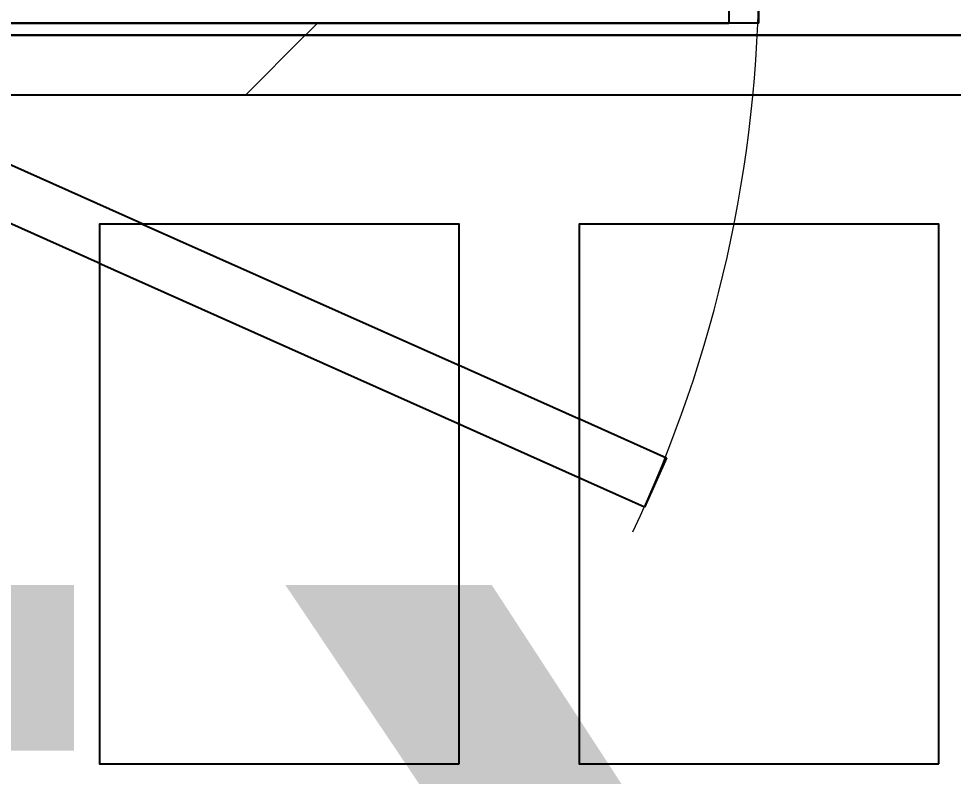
# Model space of a CAD drawing. Header units: millimetres. Extents: x -962357 to -591296, y -195428 to 59420.
# Drawn here: x -738998 to -738218, y 7327 to 7959 of the extents above; entities that cross this region are included whole.
import ezdxf

# ---------------------------------------------------------------- set-up
doc = ezdxf.new("R2010")
doc.units = ezdxf.units.MM
doc.layers.add('000 - WIPEOUT', color=250, linetype='Continuous')
doc.layers.add('A11_ALU.SOLID SHEET', color=2, linetype='Continuous')
for name, color, linetype, lineweight in [('A-DOOR', 3, 'Continuous', 25), ('A-DOOR-E', 2, 'Continuous', 25), ('A-DOOR-OPNG', 2, 'Continuous', 9), ('A-GLAZ-CURT', 2, 'Continuous', 9), ('A-WALL', 5, 'Continuous', 9), ('A-WALL-FNSH', 2, 'Continuous', 9), ('A-WALL-PATT', 1, 'Continuous', 9)]:
    doc.layers.add(name, color=color, linetype=linetype, lineweight=lineweight)

# ---------------------------------------------------------------- blocks, each defined once
blk = doc.blocks.new('PPLS-PP19_Custom Tile Pattern - Custom Tile Pattern-16106263-4180-01 LOWER PLATFORM LEVEL - REFLECTED CEILING PLAN')
at = {"layer": 'A-GLAZ-CURT'}
for p, q in [((-300, 0), (300, 0)), ((300, 0), (-300, 0)), ((-134.16, 0), (-140.03, 0)), ((230.06, 0), (300, 0)), ((-300, -50), (300, -50)), ((300, -50), (-300, -50))]:
    blk.add_line(p, q, dxfattribs=at)
at = {"layer": 'A-GLAZ-CURT', "flags": 128}
for points in [[(-300, 0), (-291.56, 0), (-283.3, 0), (-275.2, 0), (-267.26, 0), (-259.45, 0), (-251.77, 0), (-244.2, 0), (-236.74, 0), (-229.36, 0), (-222.06, 0), (-214.83, 0), (-207.71, 0), (-200.76, 0), (-194.02, 0), (-187.54, 0), (-181.38, 0)], [(-190.44, 0), (-196.37, 0), (-202.58, 0), (-209.04, 0), (-215.73, 0), (-222.63, 0), (-229.72, 0), (-236.97, 0), (-244.39, 0), (-251.96, 0), (-259.67, 0), (-267.51, 0), (-275.48, 0), (-283.55, 0), (-291.73, 0), (-300, 0)], [(-149.42, 0), (-141.84, 0), (-132.81, 0), (-126.08, 0)]]:
    blk.add_lwpolyline(points, dxfattribs=at)
at = {"layer": 'A-GLAZ-CURT'}
for points, knots in [([(-300, 0), (-284.65, 0), (-236.57, 0), (-176.14, 0), (-138.31, 0), (-124.91, 0)], [-5323.127839, -5323.127839, -5323.127839, -5323.127839, -4502.809032, -2700.551212, -1108.984966, -1108.984966, -1108.984966, -1108.984966]), ([(-159.21, 0), (-159.55, 0), (-163.36, 0), (-174.02, 0), (-185.59, 0), (-209.77, 0), (-232.01, 0), (-248.94, 0), (-253.52, 0), (-253.69, 0)], [-2257.973564, -2257.973564, -2257.973564, -2257.973564, -2237.412286, -2029.680487, -1755.085331, -1400.429864, -858.079193, -543.655514, -531.287897, -531.287897, -531.287897, -531.287897]), ([(-143.33, 0), (-144.69, 0), (-149.86, 0), (-162.01, 0), (-177.91, 0), (-199.46, 0), (-215.44, 0), (-225.49, 0), (-226.73, 0)], [-2390.191866, -2390.191866, -2390.191866, -2390.191866, -2308.929706, -2113.765672, -1763.376603, -1422.553702, -978.033455, -910.549282, -910.549282, -910.549282, -910.549282]), ([(-127.99, 0), (-130.56, 0), (-136.79, 0), (-144.45, 0), (-147.08, 0)], [-5691.037617, -5691.037617, -5691.037617, -5691.037617, -5508.838257, -5319.88299, -5319.88299, -5319.88299, -5319.88299]), ([(-65.85, 0), (-70.46, 0), (-83.95, 0), (-110.94, 0), (-128.67, 0), (-142.38, 0), (-143.56, 0)], [-7788.403577, -7788.403577, -7788.403577, -7788.403577, -7508.296369, -7004.680444, -6449.282163, -6393.465623, -6393.465623, -6393.465623, -6393.465623]), ([(-118.23, 0), (-119.39, 0), (-122.12, 0), (-125.43, 0), (-127.03, 0), (-127.41, 0)], [-164.249813, -164.249813, -164.249813, -164.249813, -98.539552, -24.539552, 0, 0, 0, 0]), ([(-126.5, 0), (-122.44, 0), (-108.71, 0), (-90.76, 0), (-77.19, 0), (-72.25, 0)], [-5231.017328, -5231.017328, -5231.017328, -5231.017328, -4994.692869, -4542.524482, -4234.633075, -4234.633075, -4234.633075, -4234.633075]), ([(-125.75, 0), (-125.28, 0), (-120.38, 0), (-107.3, 0), (-90.42, 0), (-75.26, 0), (-68.41, 0), (-65.12, 0), (-63.63, 0)], [-4082.700899, -4082.700899, -4082.700899, -4082.700899, -4054.690705, -3793.097032, -3402.597032, -3144.956779, -3050.982048, -2969.237017, -2969.237017, -2969.237017, -2969.237017]), ([(-114.89, 0), (-107.98, 0), (-98.74, 0), (-91.17, 0), (-90.51, 0)], [-6773.888853, -6773.888853, -6773.888853, -6773.888853, -6236.997189, -6184.855039, -6184.855039, -6184.855039, -6184.855039]), ([(-58.72, 0), (-59.58, 0), (-65.71, 0), (-81.23, 0), (-99.37, 0), (-111.45, 0), (-113.28, 0)], [-1113.463882, -1113.463882, -1113.463882, -1113.463882, -1060.00838, -740.068933, -229.489605, -123.718209, -123.718209, -123.718209, -123.718209]), ([(-39.19, 0), (-39.71, 0), (-45.29, 0), (-56.24, 0), (-75.59, 0), (-91.96, 0), (-103.19, 0), (-106.06, 0)], [-1826.829157, -1826.829157, -1826.829157, -1826.829157, -1792.521578, -1466.981642, -1208.454564, -789.402658, -608.943052, -608.943052, -608.943052, -608.943052]), ([(-96.38, 0), (-96.18, 0), (-90.91, 0), (-71.33, 0), (-42.53, 0), (-15.24, 0), (-3.81, 0), (-0.97, 0)], [-5115.12164, -5115.12164, -5115.12164, -5115.12164, -5103.229623, -4799.173296, -4065.652676, -3589.737505, -3410.081093, -3410.081093, -3410.081093, -3410.081093]), ([(-67.91, 0), (-72.98, 0), (-81.13, 0), (-89.16, 0), (-91.81, 0)], [-2627.997013, -2627.997013, -2627.997013, -2627.997013, -2193.204658, -1970.99776, -1970.99776, -1970.99776, -1970.99776]), ([(-79.53, 0), (-79.27, 0), (-74.88, 0), (-70.89, 0), (-67.35, 0)], [-1286.743147, -1286.743147, -1286.743147, -1286.743147, -1274.333717, -1073.56893, -1073.56893, -1073.56893, -1073.56893]), ([(-29.03, 0), (-33.97, 0), (-43.74, 0), (-55.8, 0), (-63.26, 0), (-65.46, 0)], [-2680.714891, -2680.714891, -2680.714891, -2680.714891, -2413.671296, -2161.752162, -2037.343317, -2037.343317, -2037.343317, -2037.343317]), ([(31.18, 0), (25.97, 0), (11.99, 0), (-16.92, 0), (-42.17, 0), (-56.38, 0), (-58.46, 0)], [-4496.803627, -4496.803627, -4496.803627, -4496.803627, -4222.080604, -3745.412743, -2981.410125, -2831.320802, -2831.320802, -2831.320802, -2831.320802]), ([(-49.79, 0), (-48.17, 0), (-45.36, 0), (-42.62, 0), (-41.76, 0)], [-4417.7536, -4417.7536, -4417.7536, -4417.7536, -4321.566175, -4270.495146, -4270.495146, -4270.495146, -4270.495146]), ([(70.96, 0), (70.71, 0), (65.32, 0), (53.52, 0), (37, 0), (24.07, 0), (12.82, 0), (-2.9, 0), (-20.62, 0), (-32.81, 0), (-42.45, 0), (-47.04, 0), (-47.78, 0)], [-2966.590051, -2966.590051, -2966.590051, -2966.590051, -2950.589685, -2634.532728, -2313.748533, -2106.613311, -1925.670641, -1617.263037, -1290.787923, -1039.307308, -819.71621, -773.893057, -773.893057, -773.893057, -773.893057]), ([(-45.85, 0), (-42.96, 0), (-37.82, 0), (-33.59, 0), (-32.34, 0)], [-3487.344885, -3487.344885, -3487.344885, -3487.344885, -3315.260113, -3238.248822, -3238.248822, -3238.248822, -3238.248822]), ([(2.81, 0), (-4.74, 0), (-14.67, 0), (-28.88, 0), (-31.35, 0)], [-9880.810509, -9880.810509, -9880.810509, -9880.810509, -9424.652049, -9299.586361, -9299.586361, -9299.586361, -9299.586361]), ([(-31.34, 0), (-28.39, 0), (-16.99, 0), (8.83, 0), (43.36, 0), (68.5, 0), (77.95, 0), (79.34, 0)], [-6062.162279, -6062.162279, -6062.162279, -6062.162279, -5862.463379, -5340.621928, -4573.028122, -4094.177415, -3998.447461, -3998.447461, -3998.447461, -3998.447461]), ([(-28.98, 0), (-28.66, 0), (-27.39, 0), (-24.45, 0), (-22.56, 0)], [-166.548282, -166.548282, -166.548282, -166.548282, -102.06493, 0, 0, 0, 0]), ([(-22.56, 0), (-20.27, 0), (-17.03, 0), (-12.73, 0), (-10.87, 0), (-9.88, 0)], [-56468.192263, -56468.192263, -56468.192263, -56468.192263, -56344.022017, -56303.229861, -56238.992205, -56238.992205, -56238.992205, -56238.992205]), ([(-21.22, 0), (-19.38, 0), (-11.76, 0), (-1.28, 0), (4.49, 0)], [-2989.152759, -2989.152759, -2989.152759, -2989.152759, -2864.387349, -2490.960632, -2490.960632, -2490.960632, -2490.960632]), ([(0.54, 0), (-2.2, 0), (-6.87, 0), (-11.04, 0), (-12.41, 0)], [-2679.34943, -2679.34943, -2679.34943, -2679.34943, -2518.50168, -2435.772209, -2435.772209, -2435.772209, -2435.772209]), ([(-3.35, 0), (-0.59, 0), (14.04, 0), (42.82, 0), (88.72, 0), (120.63, 0), (138.28, 0), (138.53, 0)], [-439.821474, -439.821474, -439.821474, -439.821474, -429.606584, -390.253598, -346.313304, -291.370682, -290.5735, -290.5735, -290.5735, -290.5735]), ([(3.43, 0), (4.55, 0), (8, 0), (15.97, 0), (22.54, 0), (24.49, 0)], [-211.182196, -211.182196, -211.182196, -211.182196, -206.416616, -198.214427, -187.717507, -187.717507, -187.717507, -187.717507]), ([(103.09, 0), (101.08, 0), (86.31, 0), (63.34, 0), (37.01, 0), (25.29, 0), (20.85, 0)], [-375.435014, -375.435014, -375.435014, -375.435014, -369.147452, -330.153101, -307.516438, -289.397823, -289.397823, -289.397823, -289.397823]), ([(21.53, 0), (22.04, 0), (24.6, 0), (31, 0), (39.04, 0), (48.29, 0), (52.83, 0), (53.95, 0)], [-1992.768506, -1992.768506, -1992.768506, -1992.768506, -1956.422387, -1818.904206, -1645.594513, -1443.202566, -1370.028348, -1370.028348, -1370.028348, -1370.028348]), ([(136.44, 0), (121.66, 0), (86.93, 0), (51.16, 0), (31.18, 0)], [-106.750556, -106.750556, -106.750556, -106.750556, -59.610984, 0, 0, 0, 0]), ([(36.29, 0), (37.77, 0), (46.69, 0), (52.8, 0), (56.29, 0)], [-314.598523, -314.598523, -314.598523, -314.598523, -305.899624, -292.458861, -292.458861, -292.458861, -292.458861]), ([(100.34, 0), (90.44, 0), (75.15, 0), (57.82, 0), (46.51, 0), (41.83, 0), (38.22, 0), (37.25, 0)], [-395.777283, -395.777283, -395.777283, -395.777283, -357.622665, -341.267687, -334.000314, -326.15566, -321.97841, -321.97841, -321.97841, -321.97841]), ([(39.03, 0), (43.27, 0), (54.39, 0), (67.15, 0), (72.97, 0)], [-4639.627446, -4639.627446, -4639.627446, -4639.627446, -4353.683244, -3976.823525, -3976.823525, -3976.823525, -3976.823525]), ([(96.7, 0), (97.01, 0), (100.31, 0), (108.97, 0), (120.79, 0), (139.94, 0), (160.94, 0), (176.34, 0), (182.65, 0)], [-2253.533331, -2253.533331, -2253.533331, -2253.533331, -2233.599744, -2052.234781, -1843.028543, -1530.39897, -1095.004608, -662.803921, -662.803921, -662.803921, -662.803921]), ([(131.35, 0), (132.86, 0), (139.5, 0), (147.95, 0), (152.56, 0)], [-625.910216, -625.910216, -625.910216, -625.910216, -618.981161, -603.66234, -603.66234, -603.66234, -603.66234]), ([(162.75, 0), (165.4, 0), (168.72, 0), (170.66, 0), (170.7, 0)], [-111.264224, -111.264224, -111.264224, -111.264224, -56.742688, -55.632112, -55.632112, -55.632112, -55.632112]), ([(300, 0), (286.53, 0), (254.22, 0), (207.11, 0), (179.77, 0), (166.18, 0), (164.89, 0)], [-285.253232, -285.253232, -285.253232, -285.253232, -244.693688, -187.987675, -143.776725, -138.771843, -138.771843, -138.771843, -138.771843]), ([(171.51, 0), (176.48, 0), (188.59, 0), (194.32, 0), (195.66, 0)], [-7971.819559, -7971.819559, -7971.819559, -7971.819559, -7784.112253, -7707.76565, -7707.76565, -7707.76565, -7707.76565]), ([(185.77, 0), (186.91, 0), (192.64, 0), (208.82, 0), (219.42, 0), (230.06, 0)], [-46.257281, -46.257281, -46.257281, -46.257281, -41.623857, -24.459831, 0, 0, 0, 0]), ([(219.78, 0), (225.35, 0), (244.42, 0), (264.92, 0), (275.97, 0), (278.96, 0)], [-6915.603924, -6915.603924, -6915.603924, -6915.603924, -6582.165592, -6068.460911, -5859.388289, -5859.388289, -5859.388289, -5859.388289]), ([(286.08, 0), (286.55, 0), (288.32, 0), (293.59, 0), (297.76, 0), (300, 0)], [-4011.010929, -4011.010929, -4011.010929, -4011.010929, -3959.664717, -3862.421465, -3746.95702, -3746.95702, -3746.95702, -3746.95702])]:
    blk.add_open_spline(points, degree=3, knots=knots, dxfattribs=at)
for points in [[(-122.91, 0), (-125.31, 0), (-129.56, 0), (-133.82, 0)], [(-108.52, 0), (-104.31, 0), (-99.2, 0), (-91.46, 0)], [(67.8, 0), (71.71, 0), (75.69, 0), (79.6, 0)]]:
    blk.add_open_spline(points, degree=3, dxfattribs=at)
blk = doc.blocks.new('PPLS-PP19_Custom Tile Pattern - Custom Tile Pattern-V93-4180-01 LOWER PLATFORM LEVEL - REFLECTED CEILING PLAN')
at = {"layer": 'A-GLAZ-CURT'}
for p, q in [((-300, 0), (300, 0)), ((300, 0), (-300, 0)), ((-134.16, 0), (-140.03, 0)), ((230.06, 0), (300, 0)), ((-300, -50), (300, -50)), ((300, -50), (-300, -50))]:
    blk.add_line(p, q, dxfattribs=at)
at = {"layer": 'A-GLAZ-CURT', "flags": 128}
for points in [[(-300, 0), (-291.56, 0), (-283.3, 0), (-275.2, 0), (-267.26, 0), (-259.45, 0), (-251.77, 0), (-244.2, 0), (-236.74, 0), (-229.36, 0), (-222.06, 0), (-214.83, 0), (-207.71, 0), (-200.76, 0), (-194.02, 0), (-187.54, 0), (-181.38, 0)], [(-190.44, 0), (-196.37, 0), (-202.58, 0), (-209.04, 0), (-215.73, 0), (-222.63, 0), (-229.72, 0), (-236.97, 0), (-244.39, 0), (-251.96, 0), (-259.67, 0), (-267.51, 0), (-275.48, 0), (-283.55, 0), (-291.73, 0), (-300, 0)], [(-149.42, 0), (-141.84, 0), (-132.81, 0), (-126.08, 0)]]:
    blk.add_lwpolyline(points, dxfattribs=at)
at = {"layer": 'A-GLAZ-CURT'}
for points, knots in [([(-300, 0), (-284.65, 0), (-236.57, 0), (-176.14, 0), (-138.31, 0), (-124.91, 0)], [-5323.127839, -5323.127839, -5323.127839, -5323.127839, -4502.809032, -2700.551212, -1108.984966, -1108.984966, -1108.984966, -1108.984966]), ([(-159.21, 0), (-159.55, 0), (-163.36, 0), (-174.02, 0), (-185.59, 0), (-209.77, 0), (-232.01, 0), (-248.94, 0), (-253.52, 0), (-253.69, 0)], [-2257.973564, -2257.973564, -2257.973564, -2257.973564, -2237.412286, -2029.680487, -1755.085331, -1400.429864, -858.079193, -543.655514, -531.287897, -531.287897, -531.287897, -531.287897]), ([(-143.33, 0), (-144.69, 0), (-149.86, 0), (-162.01, 0), (-177.91, 0), (-199.46, 0), (-215.44, 0), (-225.49, 0), (-226.73, 0)], [-2390.191866, -2390.191866, -2390.191866, -2390.191866, -2308.929706, -2113.765672, -1763.376603, -1422.553702, -978.033455, -910.549282, -910.549282, -910.549282, -910.549282]), ([(-127.99, 0), (-130.56, 0), (-136.79, 0), (-144.45, 0), (-147.08, 0)], [-5691.037617, -5691.037617, -5691.037617, -5691.037617, -5508.838257, -5319.88299, -5319.88299, -5319.88299, -5319.88299]), ([(-65.85, 0), (-70.46, 0), (-83.95, 0), (-110.94, 0), (-128.67, 0), (-142.38, 0), (-143.56, 0)], [-7788.403577, -7788.403577, -7788.403577, -7788.403577, -7508.296369, -7004.680444, -6449.282163, -6393.465623, -6393.465623, -6393.465623, -6393.465623]), ([(-118.23, 0), (-119.39, 0), (-122.12, 0), (-125.43, 0), (-127.03, 0), (-127.41, 0)], [-164.249813, -164.249813, -164.249813, -164.249813, -98.539552, -24.539552, 0, 0, 0, 0]), ([(-126.5, 0), (-122.44, 0), (-108.71, 0), (-90.76, 0), (-77.19, 0), (-72.25, 0)], [-5231.017328, -5231.017328, -5231.017328, -5231.017328, -4994.692869, -4542.524482, -4234.633075, -4234.633075, -4234.633075, -4234.633075]), ([(-125.75, 0), (-125.28, 0), (-120.38, 0), (-107.3, 0), (-90.42, 0), (-75.26, 0), (-68.41, 0), (-65.12, 0), (-63.63, 0)], [-4082.700899, -4082.700899, -4082.700899, -4082.700899, -4054.690705, -3793.097032, -3402.597032, -3144.956779, -3050.982048, -2969.237017, -2969.237017, -2969.237017, -2969.237017]), ([(-114.89, 0), (-107.98, 0), (-98.74, 0), (-91.17, 0), (-90.51, 0)], [-6773.888853, -6773.888853, -6773.888853, -6773.888853, -6236.997189, -6184.855039, -6184.855039, -6184.855039, -6184.855039]), ([(-58.72, 0), (-59.58, 0), (-65.71, 0), (-81.23, 0), (-99.37, 0), (-111.45, 0), (-113.28, 0)], [-1113.463882, -1113.463882, -1113.463882, -1113.463882, -1060.00838, -740.068933, -229.489605, -123.718209, -123.718209, -123.718209, -123.718209]), ([(-39.19, 0), (-39.71, 0), (-45.29, 0), (-56.24, 0), (-75.59, 0), (-91.96, 0), (-103.19, 0), (-106.06, 0)], [-1826.829157, -1826.829157, -1826.829157, -1826.829157, -1792.521578, -1466.981642, -1208.454564, -789.402658, -608.943052, -608.943052, -608.943052, -608.943052]), ([(-96.38, 0), (-96.18, 0), (-90.91, 0), (-71.33, 0), (-42.53, 0), (-15.24, 0), (-3.81, 0), (-0.97, 0)], [-5115.12164, -5115.12164, -5115.12164, -5115.12164, -5103.229623, -4799.173296, -4065.652676, -3589.737505, -3410.081093, -3410.081093, -3410.081093, -3410.081093]), ([(-67.91, 0), (-72.98, 0), (-81.13, 0), (-89.16, 0), (-91.81, 0)], [-2627.997013, -2627.997013, -2627.997013, -2627.997013, -2193.204658, -1970.99776, -1970.99776, -1970.99776, -1970.99776]), ([(-79.53, 0), (-79.27, 0), (-74.88, 0), (-70.89, 0), (-67.35, 0)], [-1286.743147, -1286.743147, -1286.743147, -1286.743147, -1274.333717, -1073.56893, -1073.56893, -1073.56893, -1073.56893]), ([(-29.03, 0), (-33.97, 0), (-43.74, 0), (-55.8, 0), (-63.26, 0), (-65.46, 0)], [-2680.714891, -2680.714891, -2680.714891, -2680.714891, -2413.671296, -2161.752162, -2037.343317, -2037.343317, -2037.343317, -2037.343317]), ([(31.18, 0), (25.97, 0), (11.99, 0), (-16.92, 0), (-42.17, 0), (-56.38, 0), (-58.46, 0)], [-4496.803627, -4496.803627, -4496.803627, -4496.803627, -4222.080604, -3745.412743, -2981.410125, -2831.320802, -2831.320802, -2831.320802, -2831.320802]), ([(-49.79, 0), (-48.17, 0), (-45.36, 0), (-42.62, 0), (-41.76, 0)], [-4417.7536, -4417.7536, -4417.7536, -4417.7536, -4321.566175, -4270.495146, -4270.495146, -4270.495146, -4270.495146]), ([(64.46, 0), (60.91, 0), (51.31, 0), (37, 0), (24.07, 0), (12.82, 0), (-2.9, 0), (-20.62, 0), (-32.81, 0), (-42.45, 0), (-47.04, 0), (-47.78, 0)], [-2837.607875, -2837.607875, -2837.607875, -2837.607875, -2634.532728, -2313.748533, -2106.613311, -1925.670641, -1617.263037, -1290.787923, -1039.307308, -819.71621, -773.893057, -773.893057, -773.893057, -773.893057]), ([(-45.85, 0), (-42.96, 0), (-37.82, 0), (-33.59, 0), (-32.34, 0)], [-3487.344885, -3487.344885, -3487.344885, -3487.344885, -3315.260113, -3238.248822, -3238.248822, -3238.248822, -3238.248822]), ([(2.81, 0), (-4.74, 0), (-14.67, 0), (-28.88, 0), (-31.35, 0)], [-9880.810509, -9880.810509, -9880.810509, -9880.810509, -9424.652049, -9299.586361, -9299.586361, -9299.586361, -9299.586361]), ([(-31.34, 0), (-28.39, 0), (-16.99, 0), (8.83, 0), (40.19, 0), (60.61, 0), (66.29, 0)], [-6062.162279, -6062.162279, -6062.162279, -6062.162279, -5862.463379, -5340.621928, -4573.028122, -4256.411813, -4256.411813, -4256.411813, -4256.411813]), ([(-28.98, 0), (-28.66, 0), (-27.39, 0), (-24.45, 0), (-22.56, 0)], [-166.548282, -166.548282, -166.548282, -166.548282, -102.06493, 0, 0, 0, 0]), ([(-22.56, 0), (-20.27, 0), (-17.03, 0), (-12.73, 0), (-10.87, 0), (-9.88, 0)], [-56468.192263, -56468.192263, -56468.192263, -56468.192263, -56344.022017, -56303.229861, -56238.992205, -56238.992205, -56238.992205, -56238.992205]), ([(-21.22, 0), (-19.38, 0), (-11.76, 0), (-1.28, 0), (4.49, 0)], [-2989.152759, -2989.152759, -2989.152759, -2989.152759, -2864.387349, -2490.960632, -2490.960632, -2490.960632, -2490.960632]), ([(0.54, 0), (-2.2, 0), (-6.87, 0), (-11.04, 0), (-12.41, 0)], [-2679.34943, -2679.34943, -2679.34943, -2679.34943, -2518.50168, -2435.772209, -2435.772209, -2435.772209, -2435.772209]), ([(-3.35, 0), (-0.59, 0), (14.04, 0), (35.92, 0), (55.72, 0), (62.76, 0)], [-439.821474, -439.821474, -439.821474, -439.821474, -429.606584, -390.253598, -368.75101, -368.75101, -368.75101, -368.75101]), ([(3.43, 0), (4.55, 0), (8, 0), (15.97, 0), (22.54, 0), (24.49, 0)], [-211.182196, -211.182196, -211.182196, -211.182196, -206.416616, -198.214427, -187.717507, -187.717507, -187.717507, -187.717507]), ([(64.19, 0), (62.12, 0), (52.5, 0), (37.01, 0), (25.29, 0), (20.85, 0)], [-336.3272, -336.3272, -336.3272, -336.3272, -330.153101, -307.516438, -289.397823, -289.397823, -289.397823, -289.397823]), ([(21.53, 0), (22.04, 0), (24.6, 0), (31, 0), (39.04, 0), (48.29, 0), (52.83, 0), (53.95, 0)], [-1992.768506, -1992.768506, -1992.768506, -1992.768506, -1956.422387, -1818.904206, -1645.594513, -1443.202566, -1370.028348, -1370.028348, -1370.028348, -1370.028348]), ([(36.29, 0), (37.77, 0), (46.69, 0), (52.8, 0), (56.29, 0)], [-314.598523, -314.598523, -314.598523, -314.598523, -305.899624, -292.458861, -292.458861, -292.458861, -292.458861]), ([(63.83, 0), (60.88, 0), (55.62, 0), (46.51, 0), (41.83, 0), (38.22, 0), (37.25, 0)], [-351.497959, -351.497959, -351.497959, -351.497959, -341.267687, -334.000314, -326.15566, -321.97841, -321.97841, -321.97841, -321.97841]), ([(39.03, 0), (43.27, 0), (52.16, 0), (62.11, 0), (66.38, 0)], [-4639.627446, -4639.627446, -4639.627446, -4639.627446, -4353.683244, -4109.384309, -4109.384309, -4109.384309, -4109.384309]), ([(136.44, 0), (121.66, 0), (98.87, 0), (75.63, 0), (67.99, 0)], [-106.750556, -106.750556, -106.750556, -106.750556, -59.610984, -36.68779, -36.68779, -36.68779, -36.68779]), ([(69.75, 0), (74.79, 0), (97.88, 0), (120.63, 0), (138.28, 0), (138.53, 0)], [-361.643964, -361.643964, -361.643964, -361.643964, -346.313304, -291.370682, -290.5735, -290.5735, -290.5735, -290.5735]), ([(103.09, 0), (101.08, 0), (90.87, 0), (80.41, 0), (72.04, 0)], [-375.435014, -375.435014, -375.435014, -375.435014, -369.147452, -344.148763, -344.148763, -344.148763, -344.148763]), ([(73.07, 0), (73.64, 0), (75.82, 0), (77.95, 0), (79.34, 0)], [-4127.429637, -4127.429637, -4127.429637, -4127.429637, -4094.177415, -3998.447461, -3998.447461, -3998.447461, -3998.447461]), ([(96.7, 0), (97.01, 0), (100.31, 0), (108.97, 0), (120.79, 0), (139.94, 0), (160.94, 0), (176.34, 0), (182.65, 0)], [-2253.533331, -2253.533331, -2253.533331, -2253.533331, -2233.599744, -2052.234781, -1843.028543, -1530.39897, -1095.004608, -662.803921, -662.803921, -662.803921, -662.803921]), ([(131.35, 0), (132.86, 0), (139.5, 0), (147.95, 0), (152.56, 0)], [-625.910216, -625.910216, -625.910216, -625.910216, -618.981161, -603.66234, -603.66234, -603.66234, -603.66234]), ([(162.75, 0), (165.4, 0), (168.72, 0), (170.66, 0), (170.7, 0)], [-111.264224, -111.264224, -111.264224, -111.264224, -56.742688, -55.632112, -55.632112, -55.632112, -55.632112]), ([(300, 0), (286.53, 0), (254.22, 0), (207.11, 0), (179.77, 0), (166.18, 0), (164.89, 0)], [-285.253232, -285.253232, -285.253232, -285.253232, -244.693688, -187.987675, -143.776725, -138.771843, -138.771843, -138.771843, -138.771843]), ([(171.51, 0), (176.48, 0), (188.59, 0), (194.32, 0), (195.66, 0)], [-7971.819559, -7971.819559, -7971.819559, -7971.819559, -7784.112253, -7707.76565, -7707.76565, -7707.76565, -7707.76565]), ([(185.77, 0), (186.91, 0), (192.64, 0), (208.82, 0), (219.42, 0), (230.06, 0)], [-46.257281, -46.257281, -46.257281, -46.257281, -41.623857, -24.459831, 0, 0, 0, 0]), ([(219.78, 0), (225.35, 0), (244.42, 0), (264.92, 0), (275.97, 0), (278.96, 0)], [-6915.603924, -6915.603924, -6915.603924, -6915.603924, -6582.165592, -6068.460911, -5859.388289, -5859.388289, -5859.388289, -5859.388289]), ([(286.08, 0), (286.55, 0), (288.32, 0), (293.59, 0), (297.76, 0), (300, 0)], [-4011.010929, -4011.010929, -4011.010929, -4011.010929, -3959.664717, -3862.421465, -3746.95702, -3746.95702, -3746.95702, -3746.95702])]:
    blk.add_open_spline(points, degree=3, knots=knots, dxfattribs=at)
for points in [[(-122.91, 0), (-125.31, 0), (-129.56, 0), (-133.82, 0)], [(-108.52, 0), (-104.31, 0), (-99.2, 0), (-91.46, 0)], [(66.89, 0), (55.03, 0), (43.11, 0), (31.18, 0)], [(100.34, 0), (90.77, 0), (80.44, 0), (70.09, 0)], [(73.7, 0), (75.67, 0), (77.65, 0), (79.6, 0)]]:
    blk.add_open_spline(points, degree=3, dxfattribs=at)
blk = doc.blocks.new('PPLS-PP19_Custom Tile Pattern - Custom Tile Pattern-V94-4180-01 LOWER PLATFORM LEVEL - REFLECTED CEILING PLAN')
at = {"layer": 'A-GLAZ-CURT'}
for p, q in [((-300, 0), (-146.13, 0)), ((-146.13, 0), (-300, 0)), ((-35.81, 0), (300, 0)), ((300, 0), (-35.81, 0)), ((230.06, 0), (300, 0)), ((-300, -50), (-34.22, -50)), ((-34.22, -50), (-300, -50)), ((76.1, -50), (300, -50)), ((300, -50), (76.1, -50))]:
    blk.add_line(p, q, dxfattribs=at)
at = {"layer": 'A-GLAZ-CURT', "flags": 128}
for points in [[(-300, 0), (-291.56, 0), (-283.3, 0), (-275.2, 0), (-267.26, 0), (-259.45, 0), (-251.77, 0), (-244.2, 0), (-236.74, 0), (-229.36, 0), (-222.06, 0), (-214.83, 0), (-207.71, 0), (-200.76, 0), (-194.02, 0), (-187.54, 0), (-181.38, 0)], [(-190.44, 0), (-196.37, 0), (-202.58, 0), (-209.04, 0), (-215.73, 0), (-222.63, 0), (-229.72, 0), (-236.97, 0), (-244.39, 0), (-251.96, 0), (-259.67, 0), (-267.51, 0), (-275.48, 0), (-283.55, 0), (-291.73, 0), (-300, 0)]]:
    blk.add_lwpolyline(points, dxfattribs=at)
at = {"layer": 'A-GLAZ-CURT'}
for points, knots in [([(-300, 0), (-284.65, 0), (-236.57, 0), (-188.86, 0), (-158.83, 0), (-151.03, 0)], [-5323.127839, -5323.127839, -5323.127839, -5323.127839, -4502.809032, -2700.551212, -1996.172939, -1996.172939, -1996.172939, -1996.172939]), ([(-159.21, 0), (-159.55, 0), (-163.36, 0), (-174.02, 0), (-185.59, 0), (-209.77, 0), (-232.01, 0), (-248.94, 0), (-253.52, 0), (-253.69, 0)], [-2257.973564, -2257.973564, -2257.973564, -2257.973564, -2237.412286, -2029.680487, -1755.085331, -1400.429864, -858.079193, -543.655514, -531.287897, -531.287897, -531.287897, -531.287897]), ([(-149.6, 0), (-152.69, 0), (-162.6, 0), (-177.91, 0), (-199.46, 0), (-215.44, 0), (-225.49, 0), (-226.73, 0)], [-2276.373206, -2276.373206, -2276.373206, -2276.373206, -2113.765672, -1763.376603, -1422.553702, -978.033455, -910.549282, -910.549282, -910.549282, -910.549282]), ([(-34.63, 0), (-26.29, 0), (-14.43, 0), (-3.81, 0), (-0.97, 0)], [-4019.024145, -4019.024145, -4019.024145, -4019.024145, -3589.737505, -3410.081093, -3410.081093, -3410.081093, -3410.081093]), ([(70.96, 0), (70.71, 0), (65.32, 0), (53.52, 0), (37, 0), (24.07, 0), (12.82, 0), (-2.9, 0), (-20.62, 0), (-29.57, 0), (-34, 0), (-34.13, 0)], [-2966.590051, -2966.590051, -2966.590051, -2966.590051, -2950.589685, -2634.532728, -2313.748533, -2106.613311, -1925.670641, -1617.263037, -1290.787923, -1039.307308, -1031.857409, -1031.857409, -1031.857409, -1031.857409]), ([(31.18, 0), (25.97, 0), (11.99, 0), (-10.25, 0), (-26.66, 0), (-33.97, 0)], [-4496.803627, -4496.803627, -4496.803627, -4496.803627, -4222.080604, -3745.412743, -3330.96565, -3330.96565, -3330.96565, -3330.96565]), ([(2.81, 0), (-4.74, 0), (-14.67, 0), (-28.88, 0), (-31.35, 0)], [-9880.810509, -9880.810509, -9880.810509, -9880.810509, -9424.652049, -9299.586361, -9299.586361, -9299.586361, -9299.586361]), ([(-31.34, 0), (-28.39, 0), (-16.99, 0), (8.83, 0), (43.36, 0), (68.5, 0), (77.95, 0), (79.34, 0)], [-6062.162279, -6062.162279, -6062.162279, -6062.162279, -5862.463379, -5340.621928, -4573.028122, -4094.177415, -3998.447461, -3998.447461, -3998.447461, -3998.447461]), ([(-28.98, 0), (-28.66, 0), (-27.39, 0), (-24.45, 0), (-22.56, 0)], [-166.548282, -166.548282, -166.548282, -166.548282, -102.06493, 0, 0, 0, 0]), ([(-22.56, 0), (-20.27, 0), (-17.03, 0), (-12.73, 0), (-10.87, 0), (-9.88, 0)], [-56468.192263, -56468.192263, -56468.192263, -56468.192263, -56344.022017, -56303.229861, -56238.992205, -56238.992205, -56238.992205, -56238.992205]), ([(-21.22, 0), (-19.38, 0), (-11.76, 0), (-1.28, 0), (4.49, 0)], [-2989.152759, -2989.152759, -2989.152759, -2989.152759, -2864.387349, -2490.960632, -2490.960632, -2490.960632, -2490.960632]), ([(0.54, 0), (-2.2, 0), (-6.87, 0), (-11.04, 0), (-12.41, 0)], [-2679.34943, -2679.34943, -2679.34943, -2679.34943, -2518.50168, -2435.772209, -2435.772209, -2435.772209, -2435.772209]), ([(-3.35, 0), (-0.59, 0), (14.04, 0), (42.82, 0), (88.72, 0), (120.63, 0), (138.28, 0), (138.53, 0)], [-439.821474, -439.821474, -439.821474, -439.821474, -429.606584, -390.253598, -346.313304, -291.370682, -290.5735, -290.5735, -290.5735, -290.5735]), ([(3.43, 0), (4.55, 0), (8, 0), (15.97, 0), (22.54, 0), (24.49, 0)], [-211.182196, -211.182196, -211.182196, -211.182196, -206.416616, -198.214427, -187.717507, -187.717507, -187.717507, -187.717507]), ([(103.09, 0), (101.08, 0), (86.31, 0), (63.34, 0), (37.01, 0), (25.29, 0), (20.85, 0)], [-375.435014, -375.435014, -375.435014, -375.435014, -369.147452, -330.153101, -307.516438, -289.397823, -289.397823, -289.397823, -289.397823]), ([(21.53, 0), (22.04, 0), (24.6, 0), (31, 0), (39.04, 0), (48.29, 0), (52.83, 0), (53.95, 0)], [-1992.768506, -1992.768506, -1992.768506, -1992.768506, -1956.422387, -1818.904206, -1645.594513, -1443.202566, -1370.028348, -1370.028348, -1370.028348, -1370.028348]), ([(136.44, 0), (121.66, 0), (86.93, 0), (51.16, 0), (31.18, 0)], [-106.750556, -106.750556, -106.750556, -106.750556, -59.610984, 0, 0, 0, 0]), ([(36.29, 0), (37.77, 0), (46.69, 0), (52.8, 0), (56.29, 0)], [-314.598523, -314.598523, -314.598523, -314.598523, -305.899624, -292.458861, -292.458861, -292.458861, -292.458861]), ([(100.34, 0), (90.44, 0), (75.15, 0), (57.82, 0), (46.51, 0), (41.83, 0), (38.22, 0), (37.25, 0)], [-395.777283, -395.777283, -395.777283, -395.777283, -357.622665, -341.267687, -334.000314, -326.15566, -321.97841, -321.97841, -321.97841, -321.97841]), ([(39.03, 0), (43.27, 0), (54.39, 0), (67.15, 0), (72.97, 0)], [-4639.627446, -4639.627446, -4639.627446, -4639.627446, -4353.683244, -3976.823525, -3976.823525, -3976.823525, -3976.823525]), ([(96.7, 0), (97.01, 0), (100.31, 0), (108.97, 0), (120.79, 0), (139.94, 0), (160.94, 0), (176.34, 0), (182.65, 0)], [-2253.533331, -2253.533331, -2253.533331, -2253.533331, -2233.599744, -2052.234781, -1843.028543, -1530.39897, -1095.004608, -662.803921, -662.803921, -662.803921, -662.803921]), ([(131.35, 0), (132.86, 0), (139.5, 0), (147.95, 0), (152.56, 0)], [-625.910216, -625.910216, -625.910216, -625.910216, -618.981161, -603.66234, -603.66234, -603.66234, -603.66234]), ([(162.75, 0), (165.4, 0), (168.72, 0), (170.66, 0), (170.7, 0)], [-111.264224, -111.264224, -111.264224, -111.264224, -56.742688, -55.632112, -55.632112, -55.632112, -55.632112]), ([(300, 0), (286.53, 0), (254.22, 0), (207.11, 0), (179.77, 0), (166.18, 0), (164.89, 0)], [-285.253232, -285.253232, -285.253232, -285.253232, -244.693688, -187.987675, -143.776725, -138.771843, -138.771843, -138.771843, -138.771843]), ([(171.51, 0), (176.48, 0), (188.59, 0), (194.32, 0), (195.66, 0)], [-7971.819559, -7971.819559, -7971.819559, -7971.819559, -7784.112253, -7707.76565, -7707.76565, -7707.76565, -7707.76565]), ([(185.77, 0), (186.91, 0), (192.64, 0), (208.82, 0), (219.42, 0), (230.06, 0)], [-46.257281, -46.257281, -46.257281, -46.257281, -41.623857, -24.459831, 0, 0, 0, 0]), ([(219.78, 0), (225.35, 0), (244.42, 0), (264.92, 0), (275.97, 0), (278.96, 0)], [-6915.603924, -6915.603924, -6915.603924, -6915.603924, -6582.165592, -6068.460911, -5859.388289, -5859.388289, -5859.388289, -5859.388289]), ([(286.08, 0), (286.55, 0), (288.32, 0), (293.59, 0), (297.76, 0), (300, 0)], [-4011.010929, -4011.010929, -4011.010929, -4011.010929, -3959.664717, -3862.421465, -3746.95702, -3746.95702, -3746.95702, -3746.95702])]:
    blk.add_open_spline(points, degree=3, knots=knots, dxfattribs=at)
for points in [[(-29.03, 0), (-31.02, 0), (-33.01, 0), (-35.02, 0)], [(67.8, 0), (71.71, 0), (75.69, 0), (79.6, 0)]]:
    blk.add_open_spline(points, degree=3, dxfattribs=at)
blk = doc.blocks.new('*U403')
at = {"layer": 'A-GLAZ-CURT', "rotation": 180}
for name, p in [('PPLS-PP19_Custom Tile Pattern - Custom Tile Pattern-V94-4180-01 LOWER PLATFORM LEVEL - REFLECTED CEILING PLAN', (5400, 4315)), ('PPLS-PP19_Custom Tile Pattern - Custom Tile Pattern-V93-4180-01 LOWER PLATFORM LEVEL - REFLECTED CEILING PLAN', (6000, 4315)), ('PPLS-PP19_Custom Tile Pattern - Custom Tile Pattern-16106263-4180-01 LOWER PLATFORM LEVEL - REFLECTED CEILING PLAN', (6600, 4315))]:
    blk.add_blockref(name, p, dxfattribs=at)
blk = doc.blocks.new('*U611')
at = {"color": 3}
for points in [[(-225, -3450), (225, -3450), (225, -3750), (-225, -3750)], [(-225, -3850), (225, -3850), (225, -4150), (-225, -4150)]]:
    blk.add_wipeout(points, dxfattribs=at).dxf.layer = '000 - WIPEOUT'
at = {"layer": 'A11_ALU.SOLID SHEET', "color": 0, "linetype": 'ByBlock'}
for points in [[(-225, -3750), (225, -3750), (225, -3450), (-225, -3450)], [(-225, -4150), (225, -4150), (225, -3850), (-225, -3850)]]:
    blk.add_lwpolyline(points, close=True, dxfattribs=at)
blk = doc.blocks.new('*U5836')
blk.add_lwpolyline([(-3457.37, 550), (8124.55, 550), (8124.55, 4315), (-3457.37, 4315)], close=True)
at = {"layer": 'A11_ALU.SOLID SHEET', "linetype": 'ByBlock', "rotation": 90}
blk.add_blockref('*U611', (2300, 3982.5), dxfattribs=at)
blk = doc.blocks.new('DPA_AC-SG-PI - A2_1200x2000 mm-12153081-4180-01 LOWER PLATFORM LEVEL - REFLECTED CEILING PLAN')
at = {"layer": 'A-DOOR', "lineweight": 9}
for p, q in [((575, 0), (575, -90)), ((600, -90), (600, 0)), ((575, -90), (600, -90))]:
    blk.add_line(p, q, dxfattribs=at)
at = {"layer": 'A-DOOR-E'}
for p, q in [((-556.64, 29.95), (522.81, -452.33)), ((575, 0), (575, -90)), ((600, -90), (600, 0)), ((504.45, -493.42), (-575, -11.13)), ((-288.17, -90), (575, -90)), ((600, -90), (-288.17, -90)), ((522.81, -452.33), (504.45, -493.42))]:
    blk.add_line(p, q, dxfattribs=at)
at = {"layer": 'A-DOOR-OPNG'}
blk.add_arc((-500, -44.8), 1100, 334.74419, 0, dxfattribs=at)
blk = doc.blocks.new('C-1-PP19-AR-4180-01-B_20250908-040939_EXDOWNLIGHT')
at = {"layer": 'A-DOOR-E'}
blk.add_blockref('DPA_AC-SG-PI - A2_1200x2000 mm-12153081-4180-01 LOWER PLATFORM LEVEL - REFLECTED CEILING PLAN', (5700, 4465), dxfattribs=at)

msp = doc.modelspace()

# ---------------------------------------------------------------- hatches: boundary and pattern name
at = {"layer": 'A-WALL-PATT'}
h = msp.add_hatch(dxfattribs=at)
h.set_pattern_fill('FP_2', color=256, style=0, pattern_type=2)
h.set_pattern_definition([(45, (2.4, 1), (-424.26407, 424.26407), [])])
h.paths.add_polyline_path([(-733549.67, 7945), (-733349.67, 7945), (-733349.67, 8145), (-755055, 8145), (-755055, 7945), (-741756.1, 7945), (-741778.48, 7955), (-741980, 7955), (-741980, 8045), (-741950.03, 8045), (-741936.64, 8074.95), (-741869.61, 8045), (-740780, 8045), (-740780, 7955), (-741668.17, 7955), (-741645.78, 7945), (-739356.1, 7945), (-739378.48, 7955), (-739580, 7955), (-739580, 8045), (-739550.03, 8045), (-739536.64, 8074.95), (-739469.61, 8045), (-738380, 8045), (-738380, 7955), (-739268.17, 7955), (-739245.78, 7945), (-734389.69, 7945)])
h = msp.add_hatch(dxfattribs=at)
h.set_pattern_fill('FP_3', color=256, style=0, pattern_type=2)
h.set_pattern_definition([(45, (2.4, 1), (-1060.6602, 1060.6602), []), (135, (2.4, 1), (-1060.6602, -1060.6602), [])])
h.paths.add_polyline_path([(-733549.67, 7895), (-733549.67, 7945), (-739245.78, 7945), (-739133.87, 7895), (-733599.67, 7895)])
h.paths.add_polyline_path([(-741980, 7895), (-741653.51, 7899.16), (-741756.1, 7945), (-751477.05, 7945), (-751477.05, 7895), (-743106.28, 7895)])
h.paths.add_polyline_path([(-740780, 7895), (-739244.19, 7895), (-739356.1, 7945), (-741645.78, 7945), (-741533.87, 7895), (-740857.19, 7895)])

# ---------------------------------------------------------------- linework, layer by layer
at = {"layer": 'A-WALL', "color": 7, "lineweight": 25}
for p, q in [((-739245.78, 7945), (-738380, 7945)), ((-738380, 7945), (-739245.78, 7945)), ((-738380, 7945), (-733549.67, 7945)), ((-733549.67, 7945), (-738380, 7945))]:
    msp.add_line(p, q, dxfattribs=at)
at = {"layer": 'A-WALL-FNSH', "color": 250}
for p, q in [((-738380, 7895), (-739133.87, 7895)), ((-733599.67, 7895), (-738380, 7895))]:
    msp.add_line(p, q, dxfattribs=at)

# ---------------------------------------------------------------- block references
msp.add_blockref('*U403', (-744680, 3580))

# ---------------------------------------------------------------- next in the draw order: block references
msp.add_blockref('*U5836', (-744680, 3580))

# ---------------------------------------------------------------- next in the draw order: block references
msp.add_blockref('C-1-PP19-AR-4180-01-B_20250908-040939_EXDOWNLIGHT', (-744680, 3580))

# ---------------------------------------------------------------- next in the draw order: texts
at = {"insert": (-773972.15, 7486.73), "char_height": 1250, "width": 60593.75, "attachment_point": 1}
msp.add_mtext('C-1-PP19-AR-4180-01-B_20250908-040939_EXDOWNLIGHT', dxfattribs=at)

doc.saveas('drawing.dxf')
